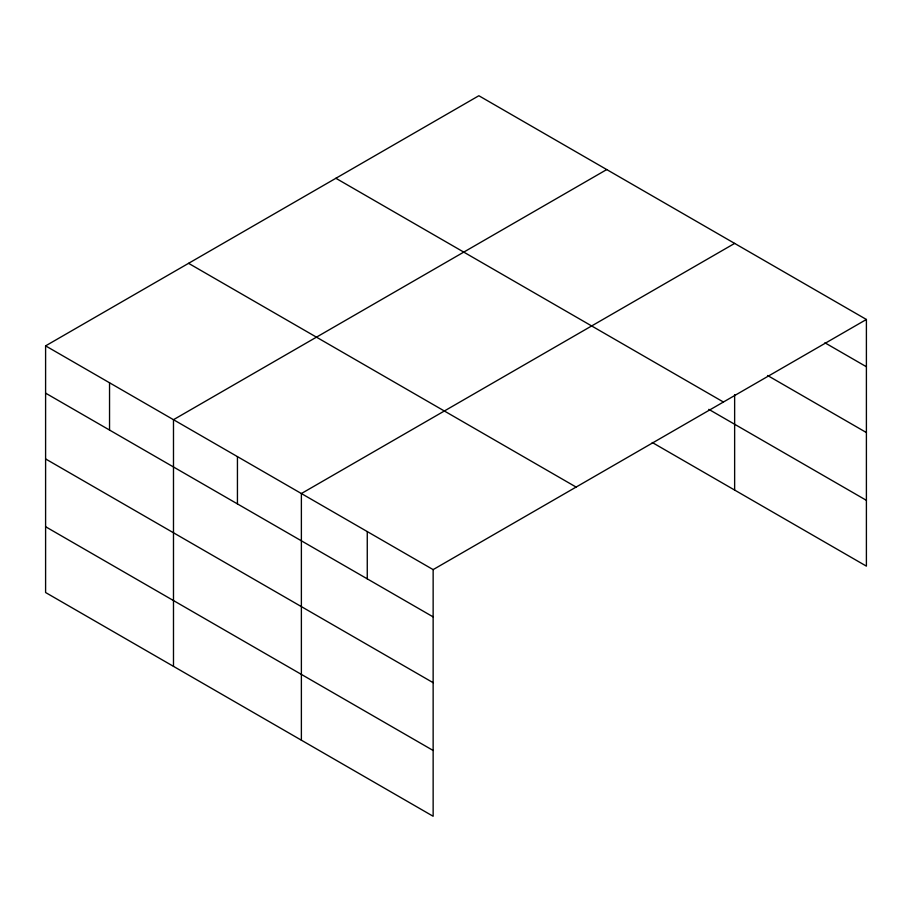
<?xml version="1.0" encoding="UTF-8"?>
<svg xmlns="http://www.w3.org/2000/svg" width="912" height="912" viewBox="0 0 912 912"><rect width="100%" height="100%" fill="white"/><g stroke="black" fill="none" stroke-linecap="round" stroke-linejoin="round"><path stroke-width="1.37" d="M45.6 345.865L433.143 569.612L433.143 816.263L45.6 592.526L45.6 345.865L478.857 95.737L866.4 319.474L866.4 566.135L652.24 442.491M606.742 169.564L173.485 419.702L173.485 666.353M734.639 243.401L301.382 493.54L301.382 740.191M433.143 569.612L866.4 319.474M824.915 342.798L866.4 366.749M767.573 375.493L866.4 432.55M335.878 178.273L723.421 402.021M708.806 409.351L866.4 500.335M188.579 263.329L576.122 487.076M45.6 393.14L433.143 616.888M45.6 458.941L433.143 682.689M45.6 526.726L433.143 750.473M734.639 394.6L734.639 490.052M367.262 531.582L367.262 578.858M237.439 456.627L237.439 503.903M109.543 382.789L109.543 430.065"/></g></svg>
